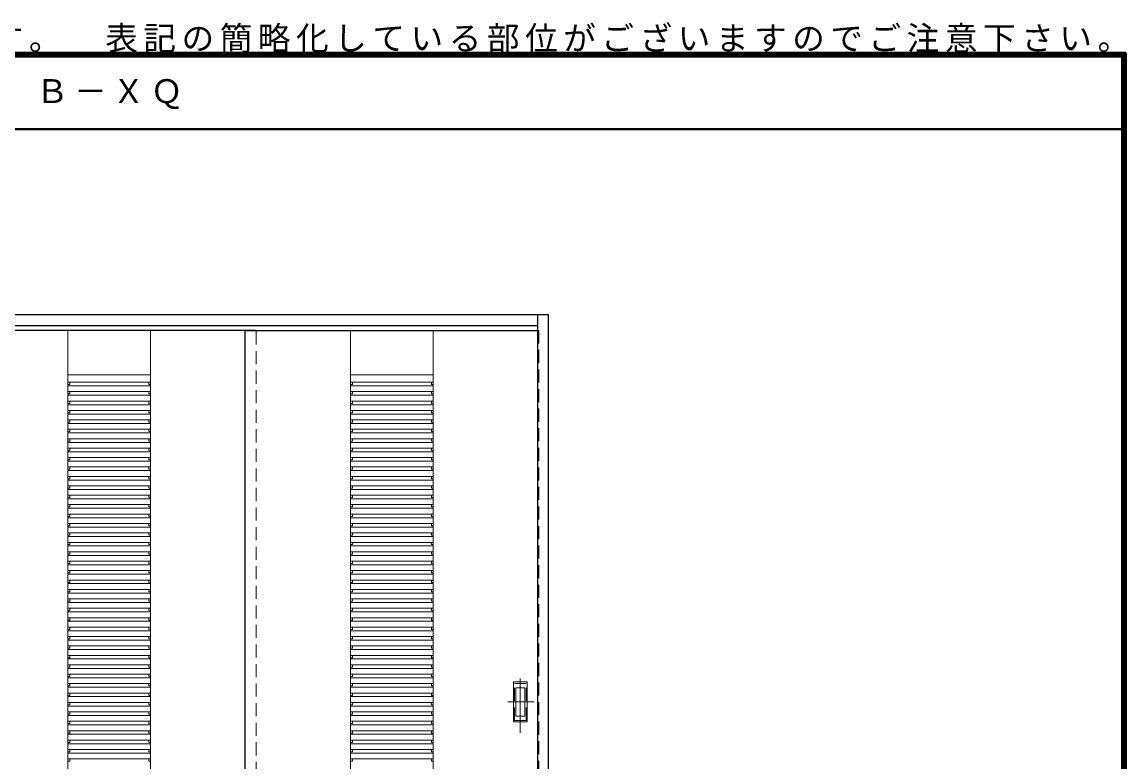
# Model space of a CAD drawing. Units: millimetres, scale not verified. Extents: x -6000 to 5700, y -4307 to 4260.
# Drawn here: x 2654 to 5700, y 2218 to 4260 of the extents above; entities that cross this region are included whole.
import ezdxf

# ---------------------------------------------------------------- set-up
doc = ezdxf.new("R2010")
doc.units = ezdxf.units.MM
doc.header["$LTSCALE"] = 30
doc.linetypes.add('CHAIN1', pattern=[8, 5, -1, 1, -1])
doc.linetypes.add('DASHED1', pattern=[1.8, 1.2, -0.6])
for name, color, linetype, lineweight in [('0-2_扉', 3, 'Continuous', 25), ('0-3_仕上げ', 4, 'Continuous', 9), ('0-4_枠', 3, 'Continuous', 25), ('0-6_引手', 7, 'Continuous', 18), ('F-1_枠', 6, 'Continuous', 40)]:
    doc.layers.add(name, color=color, linetype=linetype, lineweight=lineweight)
doc.layers.add('0-A_文字', color=7, linetype='Continuous')
doc.styles.add('ＭＳ ゴシック', font='')
doc.styles.get('ＭＳ ゴシック').set_extended_font_data('MS Gothic')

msp = doc.modelspace()

# ---------------------------------------------------------------- linework, layer by layer
at = {"layer": '0-2_扉'}
for p, q in [((3300, 3409), (2490, 3409)), ((3270, 3409), (4077, 3409)), ((3270, 1426), (3270, 3409))]:
    msp.add_line(p, q, dxfattribs=at)
at = {"layer": '0-2_扉', "color": 4, "linetype": 'DASHED1', "lineweight": 9}
msp.add_line((4080, 3409), (4080, 3405), dxfattribs=at)
msp.add_line((4080, 3409), (4080, 3405), dxfattribs=at)
at = {"layer": '0-3_仕上げ', "color": 7, "lineweight": 18}
for p, q in [((2781, 1426), (2781, 3409)), ((3009, 1426), (3009, 3409)), ((3561, 1426), (3561, 3409)), ((3789, 1426), (3789, 3409)), ((2781, 3286), (3009, 3286)), ((3789, 3286), (3561, 3286))]:
    msp.add_line(p, q, dxfattribs=at)
at = {"layer": '0-3_仕上げ'}
for p, q in [((2781, 3266), (3009, 3266)), ((2781, 3259.58), (2786, 3259.58)), ((2786, 3266), (2786, 3259.58)), ((3004, 3266), (3004, 3259.58)), ((3004, 3259.58), (3009, 3259.58)), ((3789, 3266), (3561, 3266)), ((3566, 3259.58), (3561, 3259.58)), ((3566, 3266), (3566, 3259.58)), ((3784, 3266), (3784, 3259.58)), ((3789, 3259.58), (3784, 3259.58)), ((2781, 3256), (3009, 3256)), ((2781, 3240), (3009, 3240)), ((2781, 3233.58), (2786, 3233.58)), ((2781, 3230), (3009, 3230)), ((2786, 3240), (2786, 3233.58)), ((3004, 3240), (3004, 3233.58)), ((3004, 3233.58), (3009, 3233.58)), ((3789, 3256), (3561, 3256)), ((3789, 3240), (3561, 3240)), ((3566, 3233.58), (3561, 3233.58)), ((3789, 3230), (3561, 3230)), ((3566, 3240), (3566, 3233.58)), ((3784, 3240), (3784, 3233.58)), ((3789, 3233.58), (3784, 3233.58)), ((2781, 3214), (3009, 3214)), ((2781, 3207.58), (2786, 3207.58)), ((2781, 3204), (3009, 3204)), ((2786, 3214), (2786, 3207.58)), ((3004, 3214), (3004, 3207.58)), ((3004, 3207.58), (3009, 3207.58)), ((3789, 3214), (3561, 3214)), ((3566, 3207.58), (3561, 3207.58)), ((3789, 3204), (3561, 3204)), ((3566, 3214), (3566, 3207.58)), ((3784, 3214), (3784, 3207.58)), ((3789, 3207.58), (3784, 3207.58)), ((2781, 3188), (3009, 3188)), ((2781, 3181.58), (2786, 3181.58)), ((2781, 3178), (3009, 3178)), ((2786, 3188), (2786, 3181.58)), ((3004, 3188), (3004, 3181.58)), ((3004, 3181.58), (3009, 3181.58)), ((3789, 3188), (3561, 3188)), ((3566, 3181.58), (3561, 3181.58)), ((3789, 3178), (3561, 3178)), ((3566, 3188), (3566, 3181.58)), ((3784, 3188), (3784, 3181.58)), ((3789, 3181.58), (3784, 3181.58)), ((2781, 3162), (3009, 3162)), ((2781, 3155.58), (2786, 3155.58)), ((2781, 3152), (3009, 3152)), ((2786, 3162), (2786, 3155.58)), ((3004, 3162), (3004, 3155.58)), ((3004, 3155.58), (3009, 3155.58)), ((3789, 3162), (3561, 3162)), ((3566, 3155.58), (3561, 3155.58)), ((3789, 3152), (3561, 3152)), ((3566, 3162), (3566, 3155.58)), ((3784, 3162), (3784, 3155.58)), ((3789, 3155.58), (3784, 3155.58)), ((2781, 3136), (3009, 3136)), ((2781, 3129.58), (2786, 3129.58)), ((2781, 3126), (3009, 3126)), ((2781, 3110), (3009, 3110)), ((2786, 3136), (2786, 3129.58)), ((2786, 3110), (2786, 3103.58)), ((3004, 3136), (3004, 3129.58)), ((3004, 3129.58), (3009, 3129.58)), ((3004, 3110), (3004, 3103.58)), ((3789, 3136), (3561, 3136)), ((3566, 3129.58), (3561, 3129.58)), ((3789, 3126), (3561, 3126)), ((3789, 3110), (3561, 3110)), ((3566, 3136), (3566, 3129.58)), ((3566, 3110), (3566, 3103.58)), ((3784, 3136), (3784, 3129.58)), ((3789, 3129.58), (3784, 3129.58)), ((3784, 3110), (3784, 3103.58)), ((2781, 3103.58), (2786, 3103.58)), ((2781, 3100), (3009, 3100)), ((2781, 3084), (3009, 3084)), ((2781, 3077.58), (2786, 3077.58)), ((2786, 3084), (2786, 3077.58)), ((3004, 3103.58), (3009, 3103.58)), ((3004, 3084), (3004, 3077.58)), ((3004, 3077.58), (3009, 3077.58)), ((3566, 3103.58), (3561, 3103.58)), ((3789, 3100), (3561, 3100)), ((3789, 3084), (3561, 3084)), ((3566, 3077.58), (3561, 3077.58)), ((3566, 3084), (3566, 3077.58)), ((3789, 3103.58), (3784, 3103.58)), ((3784, 3084), (3784, 3077.58)), ((3789, 3077.58), (3784, 3077.58)), ((2781, 3074), (3009, 3074)), ((2781, 3058), (3009, 3058)), ((2781, 3051.58), (2786, 3051.58)), ((2781, 3048), (3009, 3048)), ((2786, 3058), (2786, 3051.58)), ((3004, 3058), (3004, 3051.58)), ((3004, 3051.58), (3009, 3051.58)), ((3789, 3074), (3561, 3074)), ((3789, 3058), (3561, 3058)), ((3566, 3051.58), (3561, 3051.58)), ((3789, 3048), (3561, 3048)), ((3566, 3058), (3566, 3051.58)), ((3784, 3058), (3784, 3051.58)), ((3789, 3051.58), (3784, 3051.58)), ((2781, 3032), (3009, 3032)), ((2781, 3025.58), (2786, 3025.58)), ((2781, 3022), (3009, 3022)), ((2786, 3032), (2786, 3025.58)), ((3004, 3032), (3004, 3025.58)), ((3004, 3025.58), (3009, 3025.58)), ((3789, 3032), (3561, 3032)), ((3566, 3025.58), (3561, 3025.58)), ((3789, 3022), (3561, 3022)), ((3566, 3032), (3566, 3025.58)), ((3784, 3032), (3784, 3025.58)), ((3789, 3025.58), (3784, 3025.58)), ((2781, 3006), (3009, 3006)), ((2781, 2999.58), (2786, 2999.58)), ((2781, 2996), (3009, 2996)), ((2786, 3006), (2786, 2999.58)), ((3004, 3006), (3004, 2999.58)), ((3004, 2999.58), (3009, 2999.58)), ((3789, 3006), (3561, 3006)), ((3566, 2999.58), (3561, 2999.58)), ((3789, 2996), (3561, 2996)), ((3566, 3006), (3566, 2999.58)), ((3784, 3006), (3784, 2999.58)), ((3789, 2999.58), (3784, 2999.58)), ((2781, 2980), (3009, 2980)), ((2781, 2973.58), (2786, 2973.58)), ((2781, 2970), (3009, 2970)), ((2786, 2980), (2786, 2973.58)), ((3004, 2980), (3004, 2973.58)), ((3004, 2973.58), (3009, 2973.58)), ((3789, 2980), (3561, 2980)), ((3566, 2973.58), (3561, 2973.58)), ((3789, 2970), (3561, 2970)), ((3566, 2980), (3566, 2973.58)), ((3784, 2980), (3784, 2973.58)), ((3789, 2973.58), (3784, 2973.58)), ((2781, 2954), (3009, 2954)), ((2781, 2947.58), (2786, 2947.58)), ((2781, 2944), (3009, 2944)), ((2781, 2928), (3009, 2928)), ((2786, 2954), (2786, 2947.58)), ((2786, 2928), (2786, 2921.58)), ((3004, 2954), (3004, 2947.58)), ((3004, 2947.58), (3009, 2947.58)), ((3004, 2928), (3004, 2921.58)), ((3789, 2954), (3561, 2954)), ((3566, 2947.58), (3561, 2947.58)), ((3789, 2944), (3561, 2944)), ((3789, 2928), (3561, 2928)), ((3566, 2954), (3566, 2947.58)), ((3566, 2928), (3566, 2921.58)), ((3784, 2954), (3784, 2947.58)), ((3789, 2947.58), (3784, 2947.58)), ((3784, 2928), (3784, 2921.58)), ((2781, 2921.58), (2786, 2921.58)), ((2781, 2918), (3009, 2918)), ((2781, 2902), (3009, 2902)), ((2781, 2895.58), (2786, 2895.58)), ((2786, 2902), (2786, 2895.58)), ((3004, 2921.58), (3009, 2921.58)), ((3004, 2902), (3004, 2895.58)), ((3004, 2895.58), (3009, 2895.58)), ((3566, 2921.58), (3561, 2921.58)), ((3789, 2918), (3561, 2918)), ((3789, 2902), (3561, 2902)), ((3566, 2895.58), (3561, 2895.58)), ((3566, 2902), (3566, 2895.58)), ((3789, 2921.58), (3784, 2921.58)), ((3784, 2902), (3784, 2895.58)), ((3789, 2895.58), (3784, 2895.58)), ((2781, 2892), (3009, 2892)), ((2781, 2876), (3009, 2876)), ((2781, 2869.58), (2786, 2869.58)), ((2781, 2866), (3009, 2866)), ((2786, 2876), (2786, 2869.58)), ((3004, 2876), (3004, 2869.58)), ((3004, 2869.58), (3009, 2869.58)), ((3789, 2892), (3561, 2892)), ((3789, 2876), (3561, 2876)), ((3566, 2869.58), (3561, 2869.58)), ((3789, 2866), (3561, 2866)), ((3566, 2876), (3566, 2869.58)), ((3784, 2876), (3784, 2869.58)), ((3789, 2869.58), (3784, 2869.58)), ((2781, 2850), (3009, 2850)), ((2781, 2843.58), (2786, 2843.58)), ((2781, 2840), (3009, 2840)), ((2786, 2850), (2786, 2843.58)), ((3004, 2850), (3004, 2843.58)), ((3004, 2843.58), (3009, 2843.58)), ((3789, 2850), (3561, 2850)), ((3566, 2843.58), (3561, 2843.58)), ((3789, 2840), (3561, 2840)), ((3566, 2850), (3566, 2843.58)), ((3784, 2850), (3784, 2843.58)), ((3789, 2843.58), (3784, 2843.58)), ((2781, 2824), (3009, 2824)), ((2781, 2817.58), (2786, 2817.58)), ((2781, 2814), (3009, 2814)), ((2786, 2824), (2786, 2817.58)), ((3004, 2824), (3004, 2817.58)), ((3004, 2817.58), (3009, 2817.58)), ((3789, 2824), (3561, 2824)), ((3566, 2817.58), (3561, 2817.58)), ((3789, 2814), (3561, 2814)), ((3566, 2824), (3566, 2817.58)), ((3784, 2824), (3784, 2817.58)), ((3789, 2817.58), (3784, 2817.58)), ((2781, 2798), (3009, 2798)), ((2781, 2791.58), (2786, 2791.58)), ((2781, 2788), (3009, 2788)), ((2781, 2772), (3009, 2772)), ((2786, 2798), (2786, 2791.58)), ((2786, 2772), (2786, 2765.58)), ((3004, 2798), (3004, 2791.58)), ((3004, 2791.58), (3009, 2791.58)), ((3004, 2772), (3004, 2765.58)), ((3789, 2798), (3561, 2798)), ((3566, 2791.58), (3561, 2791.58)), ((3789, 2788), (3561, 2788)), ((3789, 2772), (3561, 2772)), ((3566, 2798), (3566, 2791.58)), ((3566, 2772), (3566, 2765.58)), ((3784, 2798), (3784, 2791.58)), ((3789, 2791.58), (3784, 2791.58)), ((3784, 2772), (3784, 2765.58)), ((2781, 2765.58), (2786, 2765.58)), ((2781, 2762), (3009, 2762)), ((2781, 2746), (3009, 2746)), ((2786, 2746), (2786, 2739.58)), ((3004, 2765.58), (3009, 2765.58)), ((3004, 2746), (3004, 2739.58)), ((3566, 2765.58), (3561, 2765.58)), ((3789, 2762), (3561, 2762)), ((3789, 2746), (3561, 2746)), ((3566, 2746), (3566, 2739.58)), ((3789, 2765.58), (3784, 2765.58)), ((3784, 2746), (3784, 2739.58)), ((2781, 2739.58), (2786, 2739.58)), ((2781, 2736), (3009, 2736)), ((2781, 2720), (3009, 2720)), ((2781, 2713.58), (2786, 2713.58)), ((2786, 2720), (2786, 2713.58)), ((3004, 2739.58), (3009, 2739.58)), ((3004, 2720), (3004, 2713.58)), ((3004, 2713.58), (3009, 2713.58)), ((3566, 2739.58), (3561, 2739.58)), ((3789, 2736), (3561, 2736)), ((3789, 2720), (3561, 2720)), ((3566, 2713.58), (3561, 2713.58)), ((3566, 2720), (3566, 2713.58)), ((3789, 2739.58), (3784, 2739.58)), ((3784, 2720), (3784, 2713.58)), ((3789, 2713.58), (3784, 2713.58)), ((2781, 2710), (3009, 2710)), ((2781, 2694), (3009, 2694)), ((2781, 2687.58), (2786, 2687.58)), ((2781, 2684), (3009, 2684)), ((2786, 2694), (2786, 2687.58)), ((3004, 2694), (3004, 2687.58)), ((3004, 2687.58), (3009, 2687.58)), ((3789, 2710), (3561, 2710)), ((3789, 2694), (3561, 2694)), ((3566, 2687.58), (3561, 2687.58)), ((3789, 2684), (3561, 2684)), ((3566, 2694), (3566, 2687.58)), ((3784, 2694), (3784, 2687.58)), ((3789, 2687.58), (3784, 2687.58)), ((2781, 2668), (3009, 2668)), ((2781, 2661.58), (2786, 2661.58)), ((2781, 2658), (3009, 2658)), ((2786, 2668), (2786, 2661.58)), ((3004, 2668), (3004, 2661.58)), ((3004, 2661.58), (3009, 2661.58)), ((3789, 2668), (3561, 2668)), ((3566, 2661.58), (3561, 2661.58)), ((3789, 2658), (3561, 2658)), ((3566, 2668), (3566, 2661.58)), ((3784, 2668), (3784, 2661.58)), ((3789, 2661.58), (3784, 2661.58)), ((2781, 2642), (3009, 2642)), ((2781, 2635.58), (2786, 2635.58)), ((2781, 2632), (3009, 2632)), ((2786, 2642), (2786, 2635.58)), ((3004, 2642), (3004, 2635.58)), ((3004, 2635.58), (3009, 2635.58)), ((3789, 2642), (3561, 2642)), ((3566, 2635.58), (3561, 2635.58)), ((3789, 2632), (3561, 2632)), ((3566, 2642), (3566, 2635.58)), ((3784, 2642), (3784, 2635.58)), ((3789, 2635.58), (3784, 2635.58)), ((2781, 2616), (3009, 2616)), ((2781, 2609.58), (2786, 2609.58)), ((2781, 2606), (3009, 2606)), ((2781, 2590), (3009, 2590)), ((2786, 2616), (2786, 2609.58)), ((2786, 2590), (2786, 2583.58)), ((3004, 2616), (3004, 2609.58)), ((3004, 2609.58), (3009, 2609.58)), ((3004, 2590), (3004, 2583.58)), ((3789, 2616), (3561, 2616)), ((3566, 2609.58), (3561, 2609.58)), ((3789, 2606), (3561, 2606)), ((3789, 2590), (3561, 2590)), ((3566, 2616), (3566, 2609.58)), ((3566, 2590), (3566, 2583.58)), ((3784, 2616), (3784, 2609.58)), ((3789, 2609.58), (3784, 2609.58)), ((3784, 2590), (3784, 2583.58)), ((2781, 2583.58), (2786, 2583.58)), ((2781, 2580), (3009, 2580)), ((2781, 2564), (3009, 2564)), ((2786, 2564), (2786, 2557.58)), ((3004, 2583.58), (3009, 2583.58)), ((3004, 2564), (3004, 2557.58)), ((3566, 2583.58), (3561, 2583.58)), ((3789, 2580), (3561, 2580)), ((3789, 2564), (3561, 2564)), ((3566, 2564), (3566, 2557.58)), ((3789, 2583.58), (3784, 2583.58)), ((3784, 2564), (3784, 2557.58)), ((2781, 2557.58), (2786, 2557.58)), ((2781, 2554), (3009, 2554)), ((2781, 2538), (3009, 2538)), ((2781, 2531.58), (2786, 2531.58)), ((2781, 2528), (3009, 2528)), ((2786, 2538), (2786, 2531.58)), ((3004, 2557.58), (3009, 2557.58)), ((3004, 2538), (3004, 2531.58)), ((3004, 2531.58), (3009, 2531.58)), ((3566, 2557.58), (3561, 2557.58)), ((3789, 2554), (3561, 2554)), ((3789, 2538), (3561, 2538)), ((3566, 2531.58), (3561, 2531.58)), ((3789, 2528), (3561, 2528)), ((3566, 2538), (3566, 2531.58)), ((3789, 2557.58), (3784, 2557.58)), ((3784, 2538), (3784, 2531.58)), ((3789, 2531.58), (3784, 2531.58)), ((2781, 2512), (3009, 2512)), ((2781, 2505.58), (2786, 2505.58)), ((2781, 2502), (3009, 2502)), ((2786, 2512), (2786, 2505.58)), ((3004, 2512), (3004, 2505.58)), ((3004, 2505.58), (3009, 2505.58)), ((3789, 2512), (3561, 2512)), ((3566, 2505.58), (3561, 2505.58)), ((3789, 2502), (3561, 2502)), ((3566, 2512), (3566, 2505.58)), ((3784, 2512), (3784, 2505.58)), ((3789, 2505.58), (3784, 2505.58)), ((2781, 2486), (3009, 2486)), ((2781, 2479.58), (2786, 2479.58)), ((2781, 2476), (3009, 2476)), ((2786, 2486), (2786, 2479.58)), ((3004, 2486), (3004, 2479.58)), ((3004, 2479.58), (3009, 2479.58)), ((3789, 2486), (3561, 2486)), ((3566, 2479.58), (3561, 2479.58)), ((3789, 2476), (3561, 2476)), ((3566, 2486), (3566, 2479.58)), ((3784, 2486), (3784, 2479.58)), ((3789, 2479.58), (3784, 2479.58)), ((2781, 2460), (3009, 2460)), ((2781, 2453.58), (2786, 2453.58)), ((2781, 2450), (3009, 2450)), ((2786, 2460), (2786, 2453.58)), ((3004, 2460), (3004, 2453.58)), ((3004, 2453.58), (3009, 2453.58)), ((3789, 2460), (3561, 2460)), ((3566, 2453.58), (3561, 2453.58)), ((3789, 2450), (3561, 2450)), ((3566, 2460), (3566, 2453.58)), ((3784, 2460), (3784, 2453.58)), ((3789, 2453.58), (3784, 2453.58)), ((2781, 2434), (3009, 2434)), ((2781, 2427.58), (2786, 2427.58)), ((2781, 2424), (3009, 2424)), ((2781, 2408), (3009, 2408)), ((2786, 2434), (2786, 2427.58)), ((2786, 2408), (2786, 2401.58)), ((3004, 2434), (3004, 2427.58)), ((3004, 2427.58), (3009, 2427.58)), ((3004, 2408), (3004, 2401.58)), ((3789, 2434), (3561, 2434)), ((3566, 2427.58), (3561, 2427.58)), ((3789, 2424), (3561, 2424)), ((3789, 2408), (3561, 2408)), ((3566, 2434), (3566, 2427.58)), ((3566, 2408), (3566, 2401.58)), ((3784, 2434), (3784, 2427.58)), ((3789, 2427.58), (3784, 2427.58)), ((3784, 2408), (3784, 2401.58)), ((2781, 2401.58), (2786, 2401.58)), ((2781, 2398), (3009, 2398)), ((2781, 2382), (3009, 2382)), ((2781, 2375.58), (2786, 2375.58)), ((2786, 2382), (2786, 2375.58)), ((3004, 2401.58), (3009, 2401.58)), ((3004, 2382), (3004, 2375.58)), ((3004, 2375.58), (3009, 2375.58)), ((3566, 2401.58), (3561, 2401.58)), ((3789, 2398), (3561, 2398)), ((3789, 2382), (3561, 2382)), ((3566, 2375.58), (3561, 2375.58)), ((3566, 2382), (3566, 2375.58)), ((3789, 2401.58), (3784, 2401.58)), ((3784, 2382), (3784, 2375.58)), ((3789, 2375.58), (3784, 2375.58)), ((2781, 2372), (3009, 2372)), ((2781, 2356), (3009, 2356)), ((2781, 2349.58), (2786, 2349.58)), ((2781, 2346), (3009, 2346)), ((2786, 2356), (2786, 2349.58)), ((3004, 2356), (3004, 2349.58)), ((3004, 2349.58), (3009, 2349.58)), ((3789, 2372), (3561, 2372)), ((3789, 2356), (3561, 2356)), ((3566, 2349.58), (3561, 2349.58)), ((3789, 2346), (3561, 2346)), ((3566, 2356), (3566, 2349.58)), ((3784, 2356), (3784, 2349.58)), ((3789, 2349.58), (3784, 2349.58)), ((2781, 2330), (3009, 2330)), ((2781, 2323.58), (2786, 2323.58)), ((2781, 2320), (3009, 2320)), ((2786, 2330), (2786, 2323.58)), ((3004, 2330), (3004, 2323.58)), ((3004, 2323.58), (3009, 2323.58)), ((3789, 2330), (3561, 2330)), ((3566, 2323.58), (3561, 2323.58)), ((3789, 2320), (3561, 2320)), ((3566, 2330), (3566, 2323.58)), ((3784, 2330), (3784, 2323.58)), ((3789, 2323.58), (3784, 2323.58)), ((2781, 2304), (3009, 2304)), ((2781, 2297.58), (2786, 2297.58)), ((2781, 2294), (3009, 2294)), ((2786, 2304), (2786, 2297.58)), ((3004, 2304), (3004, 2297.58)), ((3004, 2297.58), (3009, 2297.58)), ((3789, 2304), (3561, 2304)), ((3566, 2297.58), (3561, 2297.58)), ((3789, 2294), (3561, 2294)), ((3566, 2304), (3566, 2297.58)), ((3784, 2304), (3784, 2297.58)), ((3789, 2297.58), (3784, 2297.58)), ((2781, 2278), (3009, 2278)), ((2781, 2271.58), (2786, 2271.58)), ((2781, 2268), (3009, 2268)), ((2786, 2278), (2786, 2271.58)), ((3004, 2278), (3004, 2271.58)), ((3004, 2271.58), (3009, 2271.58)), ((3789, 2278), (3561, 2278)), ((3566, 2271.58), (3561, 2271.58)), ((3789, 2268), (3561, 2268)), ((3566, 2278), (3566, 2271.58)), ((3784, 2278), (3784, 2271.58)), ((3789, 2271.58), (3784, 2271.58)), ((2781, 2252), (3009, 2252)), ((2781, 2245.58), (2786, 2245.58)), ((2781, 2242), (3009, 2242)), ((2781, 2226), (3009, 2226)), ((2786, 2252), (2786, 2245.58)), ((2786, 2226), (2786, 2219.58)), ((3004, 2252), (3004, 2245.58)), ((3004, 2245.58), (3009, 2245.58)), ((3004, 2226), (3004, 2219.58)), ((3789, 2252), (3561, 2252)), ((3566, 2245.58), (3561, 2245.58)), ((3789, 2242), (3561, 2242)), ((3789, 2226), (3561, 2226)), ((3566, 2252), (3566, 2245.58)), ((3566, 2226), (3566, 2219.58)), ((3784, 2252), (3784, 2245.58)), ((3789, 2245.58), (3784, 2245.58)), ((3784, 2226), (3784, 2219.58)), ((2781, 2219.58), (2786, 2219.58)), ((3004, 2219.58), (3009, 2219.58)), ((3566, 2219.58), (3561, 2219.58)), ((3789, 2219.58), (3784, 2219.58))]:
    msp.add_line(p, q, dxfattribs=at)
at = {"layer": '0-4_枠'}
for p, q in [((1683, 3453), (4107, 3453)), ((4077, 1418), (4077, 3453)), ((4107, 1418), (4107, 3453)), ((1713, 3423), (4077, 3423))]:
    msp.add_line(p, q, dxfattribs=at)
at = {"layer": '0-4_枠', "color": 4, "linetype": 'DASHED1', "lineweight": 9}
for p, q in [((3300, 1426), (3300, 3409)), ((4077, 3409), (4080, 3409)), ((4080, 3409), (4080, 1426))]:
    msp.add_line(p, q, dxfattribs=at)
at = {"layer": '0-6_引手', "linetype": 'CHAIN1'}
for p, q in [((4029, 2298.27), (4029, 2469.12)), ((4067.07, 2383.5), (3994.56, 2383.5))]:
    msp.add_line(p, q, dxfattribs=at)
at = {"layer": '0-6_引手'}
for p, q in [((4048, 2438.5), (4010, 2438.5)), ((4010, 2328.5), (4010, 2438.5)), ((4048, 2328.5), (4048, 2438.5)), ((4041.5, 2422.5), (4016.5, 2422.5)), ((4016.5, 2344.5), (4016.5, 2422.5)), ((4041.5, 2344.5), (4041.5, 2422.5)), ((4048, 2328.5), (4010, 2328.5)), ((4041.5, 2344.5), (4016.5, 2344.5))]:
    msp.add_line(p, q, dxfattribs=at)
at = {"layer": '0-6_引手', "linetype": 'DASHED1'}
for p, q in [((4013, 2332.5), (4013, 2434.5)), ((4045, 2332.5), (4013, 2332.5))]:
    msp.add_line(p, q, dxfattribs=at)
msp.add_lwpolyline([(4045, 2332.5), (4045, 2434.5), (4013, 2434.5)], dxfattribs=at)
at = {"layer": 'F-1_枠'}
for p, q in [((-6000, 4175), (5700, 4175)), ((5690, 4175), (5690, -4205)), ((5695, 4175), (5695, -4205)), ((5700, 4175), (5700, -4205)), ((-6000, 4170), (5700, 4170)), ((-6000, 4165), (5700, 4165)), ((-6000, 3965), (5700, 3965))]:
    msp.add_line(p, q, dxfattribs=at)

# ---------------------------------------------------------------- texts
at = {"layer": '0-A_文字', "char_height": 65.98, "attachment_point": 7, "style": 'ＭＳ ゴシック'}
for s, insert in [('\\T1.17;※本図は意匠確認用です。\u3000表記の簡略化している部位がございますのでご注意下さい。', (1515, 4175)), ('\\T1.17;Ｂ－ＸＱ', (2692.5, 4020))]:
    msp.add_mtext(s, dxfattribs=dict(at, insert=insert))

doc.saveas('drawing.dxf')
